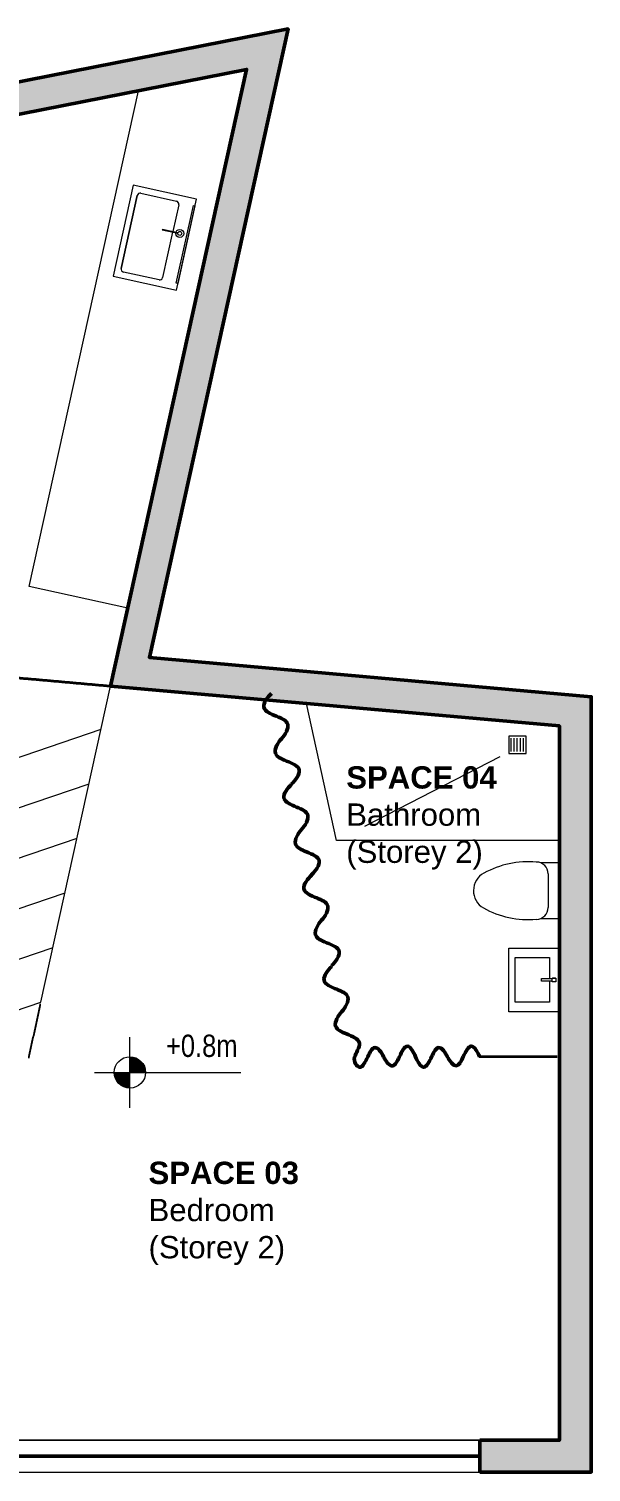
# Model space of a CAD drawing. Header units: millimetres. Extents: x 5908 to 29639, y 1285 to 11154.
# Drawn here: x 12452 to 15987, y 1732 to 10796 of the extents above; entities that cross this region are included whole.
import ezdxf

# ---------------------------------------------------------------- set-up
doc = ezdxf.new("R2010")
doc.units = ezdxf.units.MM
doc.header["$LTSCALE"] = 10
doc.linetypes.add('Dots', pattern=[1, 0, -1])
for name, color, linetype, lineweight, true_color in [('ABOVE', 252, 'Dots', 35, 0x696969), ('CUT', 3, 'Continuous', 50, 0x00ff00), ('DIM', 6, 'Continuous', 18, 0xff00ff), ('FILL', 3, 'Continuous', 0, 0x00ff00), ('THIN', 254, 'Continuous', 0, 0xbebebe), ('VISIBLE', 1, 'Continuous', 18, 0xff0000)]:
    doc.layers.add(name, color=color, linetype=linetype, lineweight=lineweight, true_color=true_color)
doc.styles.add('Millimeter ARCH', font='ARIALN.TTF')

msp = doc.modelspace()

# ---------------------------------------------------------------- hatches: boundary and pattern name
at = {"layer": 'DIM'}
for points in [[(13185.7, 4242.3), (13185.7, 4244.5), (13185.6, 4246.7), (13185.5, 4248.9), (13185.3, 4251.2), (13185.1, 4253.4), (13184.8, 4255.7), (13184.5, 4258), (13184.1, 4260.2), (13183.6, 4262.5), (13183.1, 4264.8), (13182.5, 4267.1), (13181.9, 4269.4), (13181.2, 4271.7), (13180.5, 4274), (13179.7, 4276.3), (13178.8, 4278.6), (13177.9, 4280.8), (13176.9, 4283.1), (13175.8, 4285.3), (13174.7, 4287.6), (13173.5, 4289.8), (13172.3, 4291.9), (13171, 4294.1), (13169.7, 4296.2), (13168.3, 4298.3), (13166.8, 4300.4), (13165.3, 4302.4), (13163.7, 4304.4), (13162.1, 4306.4), (13160.4, 4308.3), (13158.6, 4310.2), (13156.9, 4312), (13155, 4313.8), (13153.2, 4315.5), (13151.3, 4317.2), (13149.3, 4318.8), (13147.3, 4320.4), (13145.3, 4321.9), (13143.2, 4323.4), (13141.1, 4324.8), (13139, 4326.1), (13136.8, 4327.4), (13134.7, 4328.7), (13132.5, 4329.8), (13130.2, 4330.9), (13128, 4332), (13125.7, 4333), (13123.5, 4333.9), (13121.2, 4334.8), (13118.9, 4335.6), (13116.6, 4336.3), (13114.3, 4337), (13112, 4337.7), (13109.7, 4338.2), (13107.4, 4338.7), (13105.1, 4339.2), (13102.8, 4339.6), (13100.6, 4339.9), (13098.3, 4340.2), (13096.1, 4340.4), (13093.8, 4340.6), (13091.6, 4340.7), (13089.4, 4340.8), (13087.2, 4340.8), (13087.2, 4242.3)], [(12988.7, 4242.3), (12988.7, 4240.1), (12988.8, 4237.9), (12988.9, 4235.7), (12989.1, 4233.5), (12989.3, 4231.2), (12989.6, 4228.9), (12989.9, 4226.7), (12990.3, 4224.4), (12990.8, 4222.1), (12991.3, 4219.8), (12991.9, 4217.5), (12992.5, 4215.2), (12993.2, 4212.9), (12993.9, 4210.6), (12994.7, 4208.3), (12995.6, 4206), (12996.5, 4203.8), (12997.5, 4201.5), (12998.6, 4199.3), (12999.7, 4197.1), (13000.9, 4194.9), (13002.1, 4192.7), (13003.4, 4190.5), (13004.7, 4188.4), (13006.2, 4186.3), (13007.6, 4184.2), (13009.1, 4182.2), (13010.7, 4180.2), (13012.3, 4178.3), (13014, 4176.3), (13015.8, 4174.5), (13017.5, 4172.7), (13019.4, 4170.9), (13021.2, 4169.1), (13023.2, 4167.5), (13025.1, 4165.8), (13027.1, 4164.3), (13029.1, 4162.7), (13031.2, 4161.3), (13033.3, 4159.9), (13035.4, 4158.5), (13037.6, 4157.2), (13039.8, 4156), (13042, 4154.8), (13044.2, 4153.7), (13046.4, 4152.6), (13048.7, 4151.6), (13050.9, 4150.7), (13053.2, 4149.8), (13055.5, 4149), (13057.8, 4148.3), (13060.1, 4147.6), (13062.4, 4147), (13064.7, 4146.4), (13067, 4145.9), (13069.3, 4145.4), (13071.6, 4145), (13073.8, 4144.7), (13076.1, 4144.4), (13078.4, 4144.2), (13080.6, 4144), (13082.8, 4143.9), (13085, 4143.8), (13087.2, 4143.8), (13087.2, 4242.3)]]:
    msp.add_hatch(color=256, dxfattribs=at).paths.add_polyline_path(points, flags=0)
at = {"layer": 'FILL'}
msp.add_hatch(color=256, dxfattribs=at).paths.add_polyline_path([(5907.6, 8524.4), (5907.6, 9188.9), (14081.5, 10795.5), (13210.2, 6848), (15986.7, 6601.6), (15986.7, 1732.3), (15286.7, 1732.3), (15286.7, 1932.3), (15786.7, 1932.3), (15786.7, 6418.6), (12965.8, 6668.9), (13820.3, 10540.4), (6107.6, 9024.4), (6107.6, 8524.4)], flags=0)

# ---------------------------------------------------------------- linework, layer by layer
at = {"layer": 'ABOVE'}
msp.add_line((12451.9, 4340.6), (12527.5, 4683.1), dxfattribs=at)
for points in [[(12965.8, 6668.9), (8918.4, 7028.1), (8918.4, 4340.6)], [(15284.3, 4341.6), (15786.7, 4341.6)]]:
    msp.add_lwpolyline(points, dxfattribs=at)
at = {"layer": 'CUT'}
msp.add_line((15286.7, 1732.3), (15286.7, 1932.3), dxfattribs=at)
for points in [[(5907.6, 8524.4), (5907.6, 9188.9), (14081.5, 10795.5), (13210.2, 6848), (15986.7, 6601.6), (15986.7, 1732.3), (15286.7, 1732.3)], [(15286.7, 1932.3), (15786.7, 1932.3), (15786.7, 6418.6), (12965.8, 6668.9), (13820.3, 10540.4), (6107.6, 9024.4), (6107.6, 8524.4)], [(9418.4, 1832.3), (15286.7, 1832.3)]]:
    msp.add_lwpolyline(points, dxfattribs=at)
for points, knots in [([(14040.5, 6338.1), (14063.1, 6362.2), (14107.8, 6437.2), (14006.1, 6480.4), (13896, 6524.3), (13953.3, 6599.7), (13977.9, 6621.7)], [381.302203, 381.302203, 381.302203, 381.302203, 480.273364, 565.506331, 663.481816, 762.604407, 762.604407, 762.604407, 762.604407]), ([(14103.1, 6054.5), (14127.8, 6076.5), (14185.1, 6151.9), (14074.9, 6195.8), (13973.2, 6239.1), (14017.9, 6314.1), (14040.5, 6338.1)], [0, 0, 0, 0, 99.12259, 197.098076, 282.331043, 381.302203, 381.302203, 381.302203, 381.302203]), ([(14166.4, 5767.9), (14189, 5791.9), (14233.7, 5866.9), (14132, 5910.1), (14021.8, 5954.1), (14079.2, 6029.5), (14103.8, 6051.5)], [381.302203, 381.302203, 381.302203, 381.302203, 480.273364, 565.506331, 663.481816, 762.604407, 762.604407, 762.604407, 762.604407]), ([(14229, 5484.2), (14253.6, 5506.3), (14310.9, 5581.7), (14200.8, 5625.6), (14099.1, 5668.8), (14143.8, 5743.8), (14166.4, 5767.9)], [0, 0, 0, 0, 99.12259, 197.098076, 282.331043, 381.302203, 381.302203, 381.302203, 381.302203]), ([(14292.3, 5197.6), (14314.8, 5221.6), (14359.5, 5296.6), (14257.8, 5339.9), (14147.7, 5383.8), (14205, 5459.2), (14229.7, 5481.2)], [381.302203, 381.302203, 381.302203, 381.302203, 480.273364, 565.506331, 663.481816, 762.604407, 762.604407, 762.604407, 762.604407]), ([(14354.9, 4914), (14379.5, 4936), (14436.8, 5011.4), (14326.7, 5055.3), (14225, 5098.5), (14269.7, 5173.5), (14292.3, 5197.6)], [0, 0, 0, 0, 99.12259, 197.098076, 282.331043, 381.302203, 381.302203, 381.302203, 381.302203]), ([(14418.6, 4624.2), (14441.2, 4648.3), (14485.9, 4723.3), (14384.2, 4766.5), (14274.1, 4810.4), (14331.4, 4885.8), (14356, 4907.9)], [1143.90661, 1143.90661, 1143.90661, 1143.90661, 1242.87777, 1328.110738, 1426.086223, 1525.208813, 1525.208813, 1525.208813, 1525.208813]), ([(14682, 4340.9), (14669.1, 4368.1), (14625.2, 4427.9), (14580.8, 4337.8), (14534.7, 4239.7), (14492.4, 4311.8), (14505.8, 4362.6), (14563.1, 4438), (14453, 4482), (14351.3, 4525.2), (14396, 4600.2), (14418.6, 4624.2)], [381.302203, 381.302203, 381.302203, 381.302203, 480.273364, 565.506331, 663.481816, 762.604407, 762.604407, 861.726997, 959.702482, 1044.93545, 1143.90661, 1143.90661, 1143.90661, 1143.90661]), ([(14882.7, 4341.1), (14871.6, 4369.9), (14829.3, 4442.1), (14783.1, 4343.9), (14738.7, 4253.9), (14694.8, 4313.7), (14682, 4340.9)], [0, 0, 0, 0, 99.12259, 197.098076, 282.331043, 381.302203, 381.302203, 381.302203, 381.302203]), ([(15083.5, 4341.3), (15070.6, 4368.6), (15026.7, 4428.3), (14982.3, 4338.3), (14936.2, 4240.2), (14893.9, 4312.3), (14882.7, 4341.1)], [381.302203, 381.302203, 381.302203, 381.302203, 480.273364, 565.506331, 663.481816, 762.604407, 762.604407, 762.604407, 762.604407]), ([(15284.3, 4341.6), (15273.1, 4370.4), (15230.8, 4442.5), (15184.7, 4344.4), (15140.3, 4254.3), (15096.3, 4314.1), (15083.5, 4341.3)], [0, 0, 0, 0, 99.12259, 197.098076, 282.331043, 381.302203, 381.302203, 381.302203, 381.302203])]:
    msp.add_open_spline(points, degree=3, knots=knots, dxfattribs=at)
at = {"layer": 'DIM'}
for points in [[(13087.2, 4020.7), (13087.2, 4464)], [(12865.6, 4242.3), (13784.1, 4242.3)]]:
    msp.add_lwpolyline(points, dxfattribs=at)
msp.add_circle((13087.2, 4242.3), 98.5, dxfattribs=at)
at = {"layer": 'THIN'}
for p, q in [((13108.6, 9813.3), (12982.7, 9243)), ((13505.1, 9725.8), (13108.6, 9813.3)), ((13133.4, 9749.5), (13032.1, 9290.5)), ((13032.4, 9291.1), (13133.5, 9749)), ((13156.2, 9763.5), (13379.6, 9714.2)), ((13379.2, 9155.5), (13505.1, 9725.8)), ((13394, 9691.5), (13356.7, 9522.2)), ((13378.4, 9198.5), (13486.2, 9686.7)), ((13496, 9684.6), (13388.2, 9196.3)), ((13486.2, 9686.7), (13496, 9684.6)), ((13291.4, 9536.6), (13290.7, 9533.4)), ((13290.7, 9533.4), (13388.3, 9511.9)), ((13389, 9515.1), (13291.4, 9536.6)), ((13356, 9519), (13293, 9233.6)), ((13388.3, 9511.9), (13389, 9515.1)), ((13270.3, 9219.1), (13046.9, 9268.4)), ((12982.7, 9243), (13379.2, 9155.5)), ((13388.2, 9196.3), (13378.4, 9198.5)), ((12905.5, 6395.6), (6854.3, 4340.6)), ((12829.9, 6053.1), (7787.3, 4340.6)), ((15786.7, 5558.7), (15668.6, 5558.7)), ((15786.7, 5208.7), (15786.7, 5558.7)), ((15716.7, 5488.7), (15716.7, 5278.7)), ((15668.6, 5208.7), (15786.7, 5208.7)), ((15468.9, 4623.5), (15468.9, 5023.5)), ((15468.9, 5023.5), (15786.7, 5023.5)), ((15786.7, 5023.5), (15786.7, 4623.5)), ((15508.4, 4682.6), (15508.4, 4964.3)), ((15508.4, 4964.3), (15724.7, 4964.3)), ((15724.7, 4964.3), (15724.7, 4831.9)), ((15674.3, 4815), (15674.3, 4831.9)), ((15674.3, 4831.9), (15742.5, 4831.9)), ((15742.5, 4815), (15674.3, 4815)), ((15724.7, 4815), (15724.7, 4682.6)), ((15742.5, 4812.2), (15742.5, 4834.7)), ((15742.5, 4834.7), (15765.1, 4834.7)), ((15765.1, 4812.2), (15742.5, 4812.2)), ((15762.5, 4834.7), (15744.4, 4834.7)), ((15765.1, 4834.7), (15765.1, 4812.2)), ((15786.7, 4623.5), (15468.9, 4623.5)), ((15724.7, 4682.6), (15508.4, 4682.6))]:
    msp.add_line(p, q, dxfattribs=at)
for points in [[(12453.8, 7294), (13140.8, 10406.8)], [(13073.6, 7157.2), (12453.8, 7294)], [(15786.7, 5697.8), (14386.6, 5697.8), (14196.4, 6559.7)], [(15482.8, 6257.3), (15482.8, 6342.2)], [(15502.5, 6257.3), (15502.5, 6342.2)], [(15522.3, 6257.3), (15522.3, 6342.2)], [(15542, 6257.3), (15542, 6342.2)], [(15561.8, 6257.3), (15561.8, 6342.2)], [(14564.7, 5789.5), (15414.2, 6226.8)], [(12754.3, 5710.6), (8720.2, 4340.6)], [(12678.7, 5368.1), (9653.1, 4340.6)], [(12603.1, 5025.6), (10586.1, 4340.6)]]:
    msp.add_lwpolyline(points, dxfattribs=at)
msp.add_lwpolyline([(15469.2, 6245.5), (15577.7, 6245.5), (15577.7, 6354.1), (15469.2, 6354.1)], close=True, dxfattribs=at)
for radius in [25, 12.5]:
    msp.add_circle((13400.8, 9510.8), radius, dxfattribs=at)
for centre, radius, start, end in [((13152.1, 9744.9), 19, 77.55345, 167.55345), ((13375.5, 9695.6), 19, 347.55345, 77.55345), ((13051, 9287), 19, 167.55345, 257.55345), ((13274.4, 9237.7), 19, 257.55345, 347.55345), ((15592, 4987.4), 578.4, 85.07645, 118.88654), ((15641.7, 5488.7), 75, 360, 90), ((15371.7, 5383.7), 125, 118.19615, 240.04241), ((15592, 5780), 578.4, 240.73281, 274.92355), ((15641.7, 5278.7), 75, 270, 360)]:
    msp.add_arc(centre, radius, start, end, dxfattribs=at)
at = {"layer": 'VISIBLE'}
msp.add_lwpolyline([(8918.4, 1932.3), (8918.4, 4340.6), (6107.6, 4340.6), (6107.6, 9024.4), (13820.3, 10540.4), (12965.8, 6668.9), (15786.7, 6418.6), (15786.7, 1932.3)], close=True, dxfattribs=at)
for points in [[(8918.4, 4340.6), (11519, 4340.6), (12527.5, 4683.1), (12965.8, 6668.9)], [(9418.4, 1932.3), (15286.7, 1932.3)], [(15286.7, 1932.3), (15286.7, 1732.3)], [(9418.4, 1732.3), (15286.7, 1732.3)]]:
    msp.add_lwpolyline(points, dxfattribs=at)

# ---------------------------------------------------------------- texts
at = {"layer": 'DIM', "char_height": 140, "style": 'Millimeter ARCH'}
for s, insert, width, attachment_point in [('{\\fArial|b1;SPACE 04}\\P{\\fArial;Bathroom}\\P{\\fArial;(Storey 2)}\\P', (14447.2, 5515.9), 1818.478, 7), ('+0.8m', (13538.8, 4479.6), 1141.304, 2), ('{\\fArial|b1;SPACE 03}\\P{\\fArial;Bedroom}\\P{\\fArial;(Storey 2)}\\P', (13204.3, 3032.8), 1812.391, 7)]:
    msp.add_mtext(s, dxfattribs=dict(at, insert=insert, width=width, attachment_point=attachment_point))

doc.saveas('drawing.dxf')
